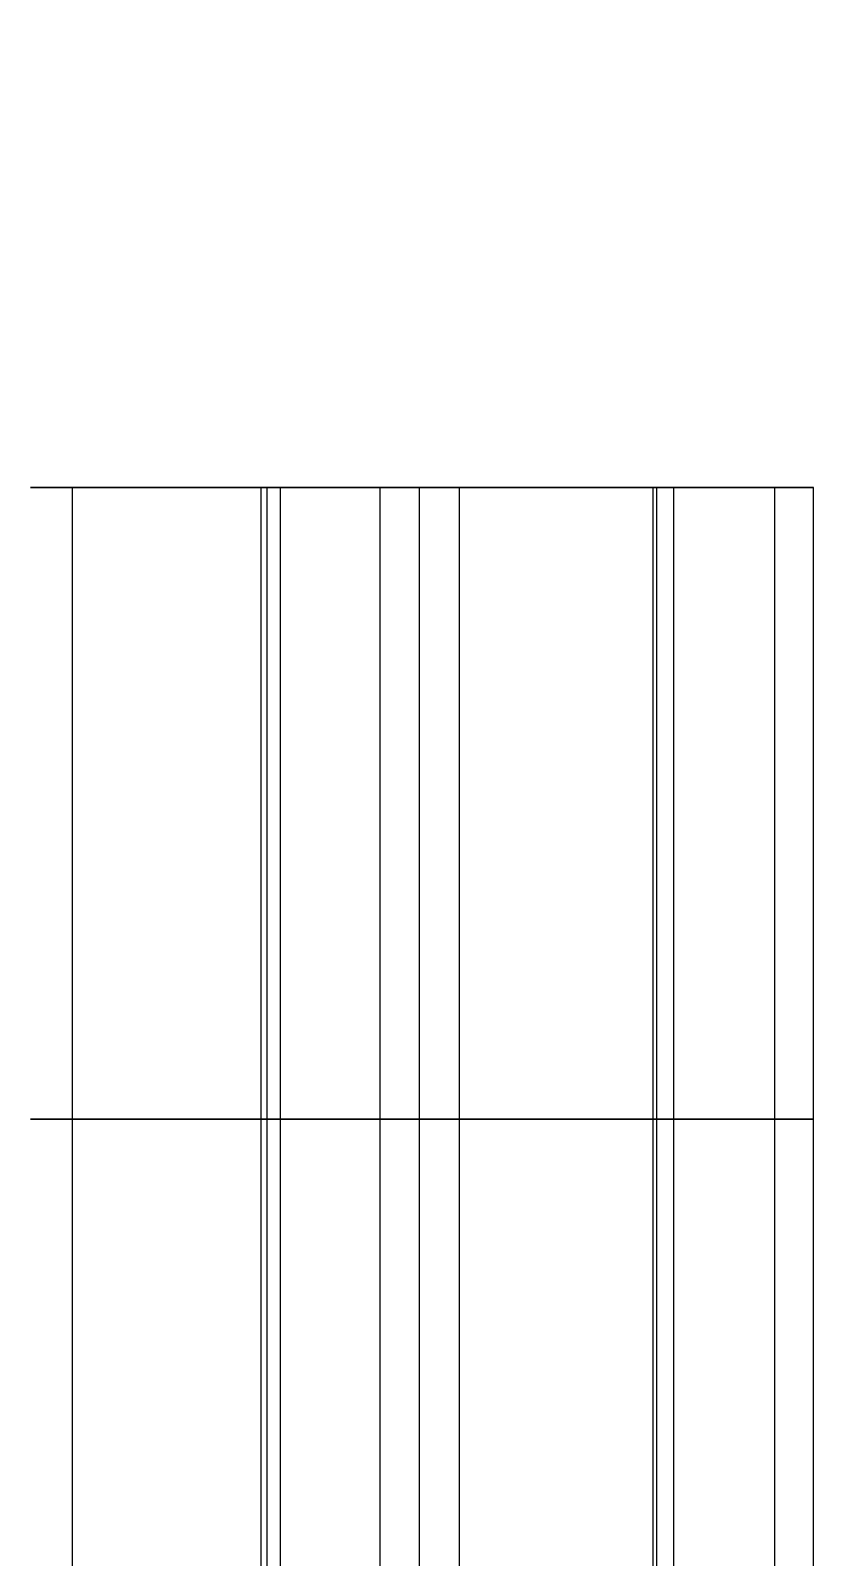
# Model space of a CAD drawing. Extents: x -60 to 60, y 140 to 264.
# Drawn here: x -21.87 to -18.15, y 195.42 to 202.67 of the extents above; entities that cross this region are included whole.
import ezdxf

# ---------------------------------------------------------------- set-up
doc = ezdxf.new("R2010")
doc.units = 0
doc.layers.add('Cut051011', color=7, linetype='CONTINUOUS')

msp = doc.modelspace()

# ---------------------------------------------------------------- linework, layer by layer
at = {"layer": 'Cut051011'}
for p, q in [((-21.6666, 197.5, 547.705), (-21.6666, 200.5, 547.705)), ((-21.6666, 197.5, 547.705), (-21.6666, 200.5, 547.705)), ((-21.6666, 197.5, 652.295), (-21.6666, 200.5, 652.295)), ((-21.6666, 197.5, 652.295), (-21.6666, 200.5, 652.295)), ((-20.7699, 197.5, 547.015), (-20.7699, 200.5, 547.015)), ((-20.7699, 197.5, 547.015), (-20.7699, 200.5, 547.015)), ((-20.7699, 197.5, 652.985), (-20.7699, 200.5, 652.985)), ((-20.7699, 197.5, 652.985), (-20.7699, 200.5, 652.985)), ((-20.7415, 197.5, 547.331), (-20.7415, 200.5, 547.331)), ((-20.7415, 197.5, 547.331), (-20.7415, 200.5, 547.331)), ((-20.7415, 197.5, 652.669), (-20.7415, 200.5, 652.669)), ((-20.7415, 197.5, 652.669), (-20.7415, 200.5, 652.669)), ((-20.6789, 197.5, 546.838), (-20.6789, 200.5, 546.838)), ((-20.6789, 197.5, 546.838), (-20.6789, 200.5, 546.838)), ((-20.6789, 197.5, 653.162), (-20.6789, 200.5, 653.162)), ((-20.6789, 197.5, 653.162), (-20.6789, 200.5, 653.162)), ((-20.2046, 197.5, 546.656), (-20.2046, 200.5, 546.656)), ((-20.2046, 197.5, 546.656), (-20.2046, 200.5, 546.656)), ((-20.2046, 197.5, 653.344), (-20.2046, 200.5, 653.344)), ((-20.2046, 197.5, 653.344), (-20.2046, 200.5, 653.344)), ((-20.0187, 197.5, 546.727), (-20.0187, 200.5, 546.727)), ((-20.0187, 197.5, 546.727), (-20.0187, 200.5, 546.727)), ((-20.0187, 197.5, 653.273), (-20.0187, 200.5, 653.273)), ((-20.0187, 197.5, 653.273), (-20.0187, 200.5, 653.273)), ((-19.8284, 197.5, 546.981), (-19.8284, 200.5, 546.981)), ((-19.8284, 197.5, 546.981), (-19.8284, 200.5, 546.981)), ((-19.8284, 197.5, 653.019), (-19.8284, 200.5, 653.019)), ((-19.8284, 197.5, 653.019), (-19.8284, 200.5, 653.019)), ((-18.9081, 197.5, 546.323), (-18.9081, 200.5, 546.323)), ((-18.9081, 197.5, 546.323), (-18.9081, 200.5, 546.323)), ((-18.9081, 197.5, 653.677), (-18.9081, 200.5, 653.677)), ((-18.9081, 197.5, 653.677), (-18.9081, 200.5, 653.677)), ((-18.8908, 197.5, 546.639), (-18.8908, 200.5, 546.639)), ((-18.8908, 197.5, 546.639), (-18.8908, 200.5, 546.639)), ((-18.8908, 197.5, 653.361), (-18.8908, 200.5, 653.361)), ((-18.8908, 197.5, 653.361), (-18.8908, 200.5, 653.361)), ((-18.811, 197.5, 546.149), (-18.811, 200.5, 546.149)), ((-18.811, 197.5, 546.149), (-18.811, 200.5, 546.149)), ((-18.811, 197.5, 653.851), (-18.811, 200.5, 653.851)), ((-18.811, 197.5, 653.851), (-18.811, 200.5, 653.851)), ((-18.3306, 197.5, 545.984), (-18.3306, 200.5, 545.984)), ((-18.3306, 197.5, 545.984), (-18.3306, 200.5, 545.984)), ((-18.3306, 197.5, 654.016), (-18.3306, 200.5, 654.016)), ((-18.3306, 197.5, 654.016), (-18.3306, 200.5, 654.016)), ((-18.1473, 197.5, 546.061), (-18.1473, 200.5, 546.061)), ((-18.1473, 197.5, 546.061), (-18.1473, 200.5, 546.061)), ((-18.1473, 197.5, 653.939), (-18.1473, 200.5, 653.939)), ((-18.1473, 197.5, 653.939), (-18.1473, 200.5, 653.939)), ((-21.6666, 194.5, 547.705), (-21.6666, 197.5, 547.705)), ((-21.6666, 194.5, 547.705), (-21.6666, 197.5, 547.705)), ((-21.6666, 194.5, 652.295), (-21.6666, 197.5, 652.295)), ((-21.6666, 194.5, 652.295), (-21.6666, 197.5, 652.295)), ((-20.7699, 194.5, 547.015), (-20.7699, 197.5, 547.015)), ((-20.7699, 194.5, 547.015), (-20.7699, 197.5, 547.015)), ((-20.7699, 194.5, 652.985), (-20.7699, 197.5, 652.985)), ((-20.7699, 194.5, 652.985), (-20.7699, 197.5, 652.985)), ((-20.7415, 194.5, 547.331), (-20.7415, 197.5, 547.331)), ((-20.7415, 194.5, 547.331), (-20.7415, 197.5, 547.331)), ((-20.7415, 194.5, 652.669), (-20.7415, 197.5, 652.669)), ((-20.7415, 194.5, 652.669), (-20.7415, 197.5, 652.669)), ((-20.6789, 194.5, 546.838), (-20.6789, 197.5, 546.838)), ((-20.6789, 194.5, 546.838), (-20.6789, 197.5, 546.838)), ((-20.6789, 194.5, 653.162), (-20.6789, 197.5, 653.162)), ((-20.6789, 194.5, 653.162), (-20.6789, 197.5, 653.162)), ((-20.2046, 194.5, 546.656), (-20.2046, 197.5, 546.656)), ((-20.2046, 194.5, 546.656), (-20.2046, 197.5, 546.656)), ((-20.2046, 194.5, 653.344), (-20.2046, 197.5, 653.344)), ((-20.2046, 194.5, 653.344), (-20.2046, 197.5, 653.344)), ((-20.0187, 194.5, 546.727), (-20.0187, 197.5, 546.727)), ((-20.0187, 194.5, 546.727), (-20.0187, 197.5, 546.727)), ((-20.0187, 194.5, 653.273), (-20.0187, 197.5, 653.273)), ((-20.0187, 194.5, 653.273), (-20.0187, 197.5, 653.273)), ((-19.8284, 194.5, 546.981), (-19.8284, 197.5, 546.981)), ((-19.8284, 194.5, 546.981), (-19.8284, 197.5, 546.981)), ((-19.8284, 194.5, 653.019), (-19.8284, 197.5, 653.019)), ((-19.8284, 194.5, 653.019), (-19.8284, 197.5, 653.019)), ((-18.9081, 194.5, 546.323), (-18.9081, 197.5, 546.323)), ((-18.9081, 194.5, 546.323), (-18.9081, 197.5, 546.323)), ((-18.9081, 194.5, 653.677), (-18.9081, 197.5, 653.677)), ((-18.9081, 194.5, 653.677), (-18.9081, 197.5, 653.677)), ((-18.8908, 194.5, 546.639), (-18.8908, 197.5, 546.639)), ((-18.8908, 194.5, 546.639), (-18.8908, 197.5, 546.639)), ((-18.8908, 194.5, 653.361), (-18.8908, 197.5, 653.361)), ((-18.8908, 194.5, 653.361), (-18.8908, 197.5, 653.361)), ((-18.811, 194.5, 546.149), (-18.811, 197.5, 546.149)), ((-18.811, 194.5, 546.149), (-18.811, 197.5, 546.149)), ((-18.811, 194.5, 653.851), (-18.811, 197.5, 653.851)), ((-18.811, 194.5, 653.851), (-18.811, 197.5, 653.851)), ((-18.3306, 194.5, 545.984), (-18.3306, 197.5, 545.984)), ((-18.3306, 194.5, 545.984), (-18.3306, 197.5, 545.984)), ((-18.3306, 194.5, 654.016), (-18.3306, 197.5, 654.016)), ((-18.3306, 194.5, 654.016), (-18.3306, 197.5, 654.016)), ((-18.1473, 194.5, 546.061), (-18.1473, 197.5, 546.061)), ((-18.1473, 194.5, 546.061), (-18.1473, 197.5, 546.061)), ((-18.1473, 194.5, 653.939), (-18.1473, 197.5, 653.939)), ((-18.1473, 194.5, 653.939), (-18.1473, 197.5, 653.939))]:
    msp.add_line(p, q, dxfattribs=at)
for centre in [(0, 203.5), (0, 203.5), (0, 200.5), (0, 200.5)]:
    msp.add_circle(centre, 60, dxfattribs=at)
for points, degree in [([(-21.6666, 200.5, 547.705), (-21.7858, 200.5, 547.597), (-21.8657, 200.5, 547.458)], 2), ([(-21.8657, 200.5, 652.542), (-21.7858, 200.5, 652.403), (-21.6666, 200.5, 652.295)], 2), ([(-21.6666, 200.5, 547.705), (-21.7858, 200.5, 547.597), (-21.8657, 200.5, 547.458)], 2), ([(-21.8657, 200.5, 652.542), (-21.7858, 200.5, 652.403), (-21.6666, 200.5, 652.295)], 2), ([(-20.7699, 200.5, 547.015), (-20.7305, 200.5, 547.171), (-20.7415, 200.5, 547.331)], 2), ([(-20.7415, 200.5, 652.669), (-20.7305, 200.5, 652.829), (-20.7699, 200.5, 652.985)], 2), ([(-20.7699, 200.5, 547.015), (-20.7305, 200.5, 547.171), (-20.7415, 200.5, 547.331)], 2), ([(-20.7415, 200.5, 652.669), (-20.7305, 200.5, 652.829), (-20.7699, 200.5, 652.985)], 2), ([(-20.2046, 200.5, 546.656), (-20.6789, 200.5, 546.838)], 1), ([(-20.6789, 200.5, 653.162), (-20.2046, 200.5, 653.344)], 1), ([(-20.2046, 200.5, 546.656), (-20.6789, 200.5, 546.838)], 1), ([(-20.6789, 200.5, 653.162), (-20.2046, 200.5, 653.344)], 1), ([(-19.8284, 200.5, 546.981), (-19.9437, 200.5, 546.869), (-20.0187, 200.5, 546.727)], 2), ([(-20.0187, 200.5, 653.273), (-19.9437, 200.5, 653.131), (-19.8284, 200.5, 653.019)], 2), ([(-19.8284, 200.5, 546.981), (-19.9437, 200.5, 546.869), (-20.0187, 200.5, 546.727)], 2), ([(-20.0187, 200.5, 653.273), (-19.9437, 200.5, 653.131), (-19.8284, 200.5, 653.019)], 2), ([(-18.9081, 200.5, 546.323), (-18.8742, 200.5, 546.48), (-18.8908, 200.5, 546.639)], 2), ([(-18.8908, 200.5, 653.361), (-18.8742, 200.5, 653.52), (-18.9081, 200.5, 653.677)], 2), ([(-18.9081, 200.5, 546.323), (-18.8742, 200.5, 546.48), (-18.8908, 200.5, 546.639)], 2), ([(-18.8908, 200.5, 653.361), (-18.8742, 200.5, 653.52), (-18.9081, 200.5, 653.677)], 2), ([(-18.3306, 200.5, 545.984), (-18.811, 200.5, 546.149)], 1), ([(-18.811, 200.5, 653.851), (-18.3306, 200.5, 654.016)], 1), ([(-18.3306, 200.5, 545.984), (-18.811, 200.5, 546.149)], 1), ([(-18.811, 200.5, 653.851), (-18.3306, 200.5, 654.016)], 1), ([(-21.6666, 197.5, 547.705), (-21.7858, 197.5, 547.597), (-21.8657, 197.5, 547.458)], 2), ([(-21.8657, 197.5, 652.542), (-21.7858, 197.5, 652.403), (-21.6666, 197.5, 652.295)], 2), ([(-21.6666, 197.5, 547.705), (-21.7858, 197.5, 547.597), (-21.8657, 197.5, 547.458)], 2), ([(-21.8657, 197.5, 652.542), (-21.7858, 197.5, 652.403), (-21.6666, 197.5, 652.295)], 2), ([(-21.6666, 197.5, 547.705), (-21.7858, 197.5, 547.597), (-21.8657, 197.5, 547.458)], 2), ([(-21.8657, 197.5, 652.542), (-21.7858, 197.5, 652.403), (-21.6666, 197.5, 652.295)], 2), ([(-21.6666, 197.5, 547.705), (-21.7858, 197.5, 547.597), (-21.8657, 197.5, 547.458)], 2), ([(-21.8657, 197.5, 652.542), (-21.7858, 197.5, 652.403), (-21.6666, 197.5, 652.295)], 2), ([(-20.7699, 197.5, 547.015), (-20.7305, 197.5, 547.171), (-20.7415, 197.5, 547.331)], 2), ([(-20.7415, 197.5, 652.669), (-20.7305, 197.5, 652.829), (-20.7699, 197.5, 652.985)], 2), ([(-20.7699, 197.5, 547.015), (-20.7305, 197.5, 547.171), (-20.7415, 197.5, 547.331)], 2), ([(-20.7415, 197.5, 652.669), (-20.7305, 197.5, 652.829), (-20.7699, 197.5, 652.985)], 2), ([(-20.7699, 197.5, 547.015), (-20.7305, 197.5, 547.171), (-20.7415, 197.5, 547.331)], 2), ([(-20.7415, 197.5, 652.669), (-20.7305, 197.5, 652.829), (-20.7699, 197.5, 652.985)], 2), ([(-20.7699, 197.5, 547.015), (-20.7305, 197.5, 547.171), (-20.7415, 197.5, 547.331)], 2), ([(-20.7415, 197.5, 652.669), (-20.7305, 197.5, 652.829), (-20.7699, 197.5, 652.985)], 2), ([(-20.2046, 197.5, 546.656), (-20.6789, 197.5, 546.838)], 1), ([(-20.6789, 197.5, 653.162), (-20.2046, 197.5, 653.344)], 1), ([(-20.2046, 197.5, 546.656), (-20.6789, 197.5, 546.838)], 1), ([(-20.6789, 197.5, 653.162), (-20.2046, 197.5, 653.344)], 1), ([(-20.2046, 197.5, 546.656), (-20.6789, 197.5, 546.838)], 1), ([(-20.6789, 197.5, 653.162), (-20.2046, 197.5, 653.344)], 1), ([(-20.2046, 197.5, 546.656), (-20.6789, 197.5, 546.838)], 1), ([(-20.6789, 197.5, 653.162), (-20.2046, 197.5, 653.344)], 1), ([(-19.8284, 197.5, 546.981), (-19.9437, 197.5, 546.869), (-20.0187, 197.5, 546.727)], 2), ([(-20.0187, 197.5, 653.273), (-19.9437, 197.5, 653.131), (-19.8284, 197.5, 653.019)], 2), ([(-19.8284, 197.5, 546.981), (-19.9437, 197.5, 546.869), (-20.0187, 197.5, 546.727)], 2), ([(-20.0187, 197.5, 653.273), (-19.9437, 197.5, 653.131), (-19.8284, 197.5, 653.019)], 2), ([(-19.8284, 197.5, 546.981), (-19.9437, 197.5, 546.869), (-20.0187, 197.5, 546.727)], 2), ([(-20.0187, 197.5, 653.273), (-19.9437, 197.5, 653.131), (-19.8284, 197.5, 653.019)], 2), ([(-19.8284, 197.5, 546.981), (-19.9437, 197.5, 546.869), (-20.0187, 197.5, 546.727)], 2), ([(-20.0187, 197.5, 653.273), (-19.9437, 197.5, 653.131), (-19.8284, 197.5, 653.019)], 2), ([(-18.9081, 197.5, 546.323), (-18.8742, 197.5, 546.48), (-18.8908, 197.5, 546.639)], 2), ([(-18.8908, 197.5, 653.361), (-18.8742, 197.5, 653.52), (-18.9081, 197.5, 653.677)], 2), ([(-18.9081, 197.5, 546.323), (-18.8742, 197.5, 546.48), (-18.8908, 197.5, 546.639)], 2), ([(-18.8908, 197.5, 653.361), (-18.8742, 197.5, 653.52), (-18.9081, 197.5, 653.677)], 2), ([(-18.9081, 197.5, 546.323), (-18.8742, 197.5, 546.48), (-18.8908, 197.5, 546.639)], 2), ([(-18.8908, 197.5, 653.361), (-18.8742, 197.5, 653.52), (-18.9081, 197.5, 653.677)], 2), ([(-18.9081, 197.5, 546.323), (-18.8742, 197.5, 546.48), (-18.8908, 197.5, 546.639)], 2), ([(-18.8908, 197.5, 653.361), (-18.8742, 197.5, 653.52), (-18.9081, 197.5, 653.677)], 2), ([(-18.3306, 197.5, 545.984), (-18.811, 197.5, 546.149)], 1), ([(-18.811, 197.5, 653.851), (-18.3306, 197.5, 654.016)], 1), ([(-18.3306, 197.5, 545.984), (-18.811, 197.5, 546.149)], 1), ([(-18.811, 197.5, 653.851), (-18.3306, 197.5, 654.016)], 1), ([(-18.3306, 197.5, 545.984), (-18.811, 197.5, 546.149)], 1), ([(-18.811, 197.5, 653.851), (-18.3306, 197.5, 654.016)], 1), ([(-18.3306, 197.5, 545.984), (-18.811, 197.5, 546.149)], 1), ([(-18.811, 197.5, 653.851), (-18.3306, 197.5, 654.016)], 1)]:
    msp.add_open_spline(points, degree=degree, dxfattribs=at)
for points, degree, knots in [([(-20.7415, 200.5, 547.331), (-20.7471, 200.5, 547.414), (-20.7731, 200.5, 547.509), (-20.8313, 200.5, 547.597), (-20.8884, 200.5, 547.685), (-20.9795, 200.5, 547.764), (-21.0873, 200.5, 547.807), (-21.1947, 200.5, 547.851), (-21.3148, 200.5, 547.858), (-21.4173, 200.5, 547.834), (-21.5205, 200.5, 547.811), (-21.6053, 200.5, 547.76), (-21.6666, 200.5, 547.705)], 3, [0, 0, 0, 0, 0.558599, 0.558599, 0.558599, 1.1172, 1.1172, 1.1172, 1.6758, 1.6758, 1.6758, 2.2344, 2.2344, 2.2344, 2.2344]), ([(-21.6666, 200.5, 652.295), (-21.6053, 200.5, 652.24), (-21.5205, 200.5, 652.189), (-21.4173, 200.5, 652.166), (-21.3148, 200.5, 652.142), (-21.1947, 200.5, 652.149), (-21.0873, 200.5, 652.193), (-20.9795, 200.5, 652.236), (-20.8884, 200.5, 652.315), (-20.8313, 200.5, 652.403), (-20.7731, 200.5, 652.491), (-20.7471, 200.5, 652.586), (-20.7415, 200.5, 652.669)], 3, [0, 0, 0, 0, 0.558599, 0.558599, 0.558599, 1.1172, 1.1172, 1.1172, 1.6758, 1.6758, 1.6758, 2.2344, 2.2344, 2.2344, 2.2344]), ([(-20.7415, 200.5, 547.331), (-20.7471, 200.5, 547.414), (-20.7731, 200.5, 547.509), (-20.8313, 200.5, 547.597), (-20.8884, 200.5, 547.685), (-20.9795, 200.5, 547.764), (-21.0873, 200.5, 547.807), (-21.1947, 200.5, 547.851), (-21.3148, 200.5, 547.858), (-21.4173, 200.5, 547.834), (-21.5205, 200.5, 547.811), (-21.6053, 200.5, 547.76), (-21.6666, 200.5, 547.705)], 3, [0, 0, 0, 0, 0.558599, 0.558599, 0.558599, 1.1172, 1.1172, 1.1172, 1.6758, 1.6758, 1.6758, 2.2344, 2.2344, 2.2344, 2.2344]), ([(-21.6666, 200.5, 652.295), (-21.6053, 200.5, 652.24), (-21.5205, 200.5, 652.189), (-21.4173, 200.5, 652.166), (-21.3148, 200.5, 652.142), (-21.1947, 200.5, 652.149), (-21.0873, 200.5, 652.193), (-20.9795, 200.5, 652.236), (-20.8884, 200.5, 652.315), (-20.8313, 200.5, 652.403), (-20.7731, 200.5, 652.491), (-20.7471, 200.5, 652.586), (-20.7415, 200.5, 652.669)], 3, [0, 0, 0, 0, 0.558599, 0.558599, 0.558599, 1.1172, 1.1172, 1.1172, 1.6758, 1.6758, 1.6758, 2.2344, 2.2344, 2.2344, 2.2344]), ([(-20.6789, 200.5, 546.838), (-20.7287, 200.5, 546.857), (-20.7579, 200.5, 546.91), (-20.7836, 200.5, 546.964), (-20.7699, 200.5, 547.015)], 2, [0, 0, 0, 0.724386, 0.724386, 1.44877, 1.44877, 1.44877]), ([(-20.7699, 200.5, 652.985), (-20.7836, 200.5, 653.036), (-20.7579, 200.5, 653.09), (-20.7287, 200.5, 653.143), (-20.6789, 200.5, 653.162)], 2, [0, 0, 0, 0.724386, 0.724386, 1.44877, 1.44877, 1.44877]), ([(-20.6789, 200.5, 546.838), (-20.7287, 200.5, 546.857), (-20.7579, 200.5, 546.91), (-20.7836, 200.5, 546.964), (-20.7699, 200.5, 547.015)], 2, [0, 0, 0, 0.724386, 0.724386, 1.44877, 1.44877, 1.44877]), ([(-20.7699, 200.5, 652.985), (-20.7836, 200.5, 653.036), (-20.7579, 200.5, 653.09), (-20.7287, 200.5, 653.143), (-20.6789, 200.5, 653.162)], 2, [0, 0, 0, 0.724386, 0.724386, 1.44877, 1.44877, 1.44877]), ([(-20.0187, 200.5, 546.727), (-20.0429, 200.5, 546.68), (-20.0983, 200.5, 546.656), (-20.155, 200.5, 546.637), (-20.2046, 200.5, 546.656)], 2, [0, 0, 0, 0.724386, 0.724386, 1.44877, 1.44877, 1.44877]), ([(-20.2046, 200.5, 653.344), (-20.155, 200.5, 653.363), (-20.0983, 200.5, 653.344), (-20.0429, 200.5, 653.32), (-20.0187, 200.5, 653.273)], 2, [0, 0, 0, 0.724386, 0.724386, 1.44877, 1.44877, 1.44877]), ([(-20.0187, 200.5, 546.727), (-20.0429, 200.5, 546.68), (-20.0983, 200.5, 546.656), (-20.155, 200.5, 546.637), (-20.2046, 200.5, 546.656)], 2, [0, 0, 0, 0.724386, 0.724386, 1.44877, 1.44877, 1.44877]), ([(-20.2046, 200.5, 653.344), (-20.155, 200.5, 653.363), (-20.0983, 200.5, 653.344), (-20.0429, 200.5, 653.32), (-20.0187, 200.5, 653.273)], 2, [0, 0, 0, 0.724386, 0.724386, 1.44877, 1.44877, 1.44877]), ([(-18.8908, 200.5, 546.639), (-18.8992, 200.5, 546.722), (-18.9286, 200.5, 546.816), (-18.9897, 200.5, 546.902), (-19.05, 200.5, 546.988), (-19.1437, 200.5, 547.064), (-19.2529, 200.5, 547.103), (-19.3618, 200.5, 547.143), (-19.4821, 200.5, 547.146), (-19.5837, 200.5, 547.118), (-19.686, 200.5, 547.092), (-19.769, 200.5, 547.038), (-19.8284, 200.5, 546.981)], 3, [0, 0, 0, 0, 0.558599, 0.558599, 0.558599, 1.1172, 1.1172, 1.1172, 1.6758, 1.6758, 1.6758, 2.2344, 2.2344, 2.2344, 2.2344]), ([(-19.8284, 200.5, 653.019), (-19.769, 200.5, 652.962), (-19.686, 200.5, 652.908), (-19.5837, 200.5, 652.882), (-19.4821, 200.5, 652.854), (-19.3618, 200.5, 652.857), (-19.2529, 200.5, 652.897), (-19.1437, 200.5, 652.936), (-19.05, 200.5, 653.012), (-18.9897, 200.5, 653.098), (-18.9286, 200.5, 653.184), (-18.8992, 200.5, 653.278), (-18.8908, 200.5, 653.361)], 3, [0, 0, 0, 0, 0.558599, 0.558599, 0.558599, 1.1172, 1.1172, 1.1172, 1.6758, 1.6758, 1.6758, 2.2344, 2.2344, 2.2344, 2.2344]), ([(-18.8908, 200.5, 546.639), (-18.8992, 200.5, 546.722), (-18.9286, 200.5, 546.816), (-18.9897, 200.5, 546.902), (-19.05, 200.5, 546.988), (-19.1437, 200.5, 547.064), (-19.2529, 200.5, 547.103), (-19.3618, 200.5, 547.143), (-19.4821, 200.5, 547.146), (-19.5837, 200.5, 547.118), (-19.686, 200.5, 547.092), (-19.769, 200.5, 547.038), (-19.8284, 200.5, 546.981)], 3, [0, 0, 0, 0, 0.558599, 0.558599, 0.558599, 1.1172, 1.1172, 1.1172, 1.6758, 1.6758, 1.6758, 2.2344, 2.2344, 2.2344, 2.2344]), ([(-19.8284, 200.5, 653.019), (-19.769, 200.5, 652.962), (-19.686, 200.5, 652.908), (-19.5837, 200.5, 652.882), (-19.4821, 200.5, 652.854), (-19.3618, 200.5, 652.857), (-19.2529, 200.5, 652.897), (-19.1437, 200.5, 652.936), (-19.05, 200.5, 653.012), (-18.9897, 200.5, 653.098), (-18.9286, 200.5, 653.184), (-18.8992, 200.5, 653.278), (-18.8908, 200.5, 653.361)], 3, [0, 0, 0, 0, 0.558599, 0.558599, 0.558599, 1.1172, 1.1172, 1.1172, 1.6758, 1.6758, 1.6758, 2.2344, 2.2344, 2.2344, 2.2344]), ([(-18.811, 200.5, 546.149), (-18.8614, 200.5, 546.166), (-18.8924, 200.5, 546.218), (-18.92, 200.5, 546.271), (-18.9081, 200.5, 546.323)], 2, [0, 0, 0, 0.724386, 0.724386, 1.44877, 1.44877, 1.44877]), ([(-18.9081, 200.5, 653.677), (-18.92, 200.5, 653.729), (-18.8924, 200.5, 653.782), (-18.8614, 200.5, 653.834), (-18.811, 200.5, 653.851)], 2, [0, 0, 0, 0.724386, 0.724386, 1.44877, 1.44877, 1.44877]), ([(-18.811, 200.5, 546.149), (-18.8614, 200.5, 546.166), (-18.8924, 200.5, 546.218), (-18.92, 200.5, 546.271), (-18.9081, 200.5, 546.323)], 2, [0, 0, 0, 0.724386, 0.724386, 1.44877, 1.44877, 1.44877]), ([(-18.9081, 200.5, 653.677), (-18.92, 200.5, 653.729), (-18.8924, 200.5, 653.782), (-18.8614, 200.5, 653.834), (-18.811, 200.5, 653.851)], 2, [0, 0, 0, 0.724386, 0.724386, 1.44877, 1.44877, 1.44877]), ([(-18.1473, 200.5, 546.061), (-18.1698, 200.5, 546.013), (-18.2243, 200.5, 545.987), (-18.2804, 200.5, 545.966), (-18.3306, 200.5, 545.984)], 2, [0, 0, 0, 0.724386, 0.724386, 1.44877, 1.44877, 1.44877]), ([(-18.3306, 200.5, 654.016), (-18.2804, 200.5, 654.034), (-18.2243, 200.5, 654.013), (-18.1698, 200.5, 653.987), (-18.1473, 200.5, 653.939)], 2, [0, 0, 0, 0.724386, 0.724386, 1.44877, 1.44877, 1.44877]), ([(-18.1473, 200.5, 546.061), (-18.1698, 200.5, 546.013), (-18.2243, 200.5, 545.987), (-18.2804, 200.5, 545.966), (-18.3306, 200.5, 545.984)], 2, [0, 0, 0, 0.724386, 0.724386, 1.44877, 1.44877, 1.44877]), ([(-18.3306, 200.5, 654.016), (-18.2804, 200.5, 654.034), (-18.2243, 200.5, 654.013), (-18.1698, 200.5, 653.987), (-18.1473, 200.5, 653.939)], 2, [0, 0, 0, 0.724386, 0.724386, 1.44877, 1.44877, 1.44877]), ([(-20.7415, 197.5, 547.331), (-20.7471, 197.5, 547.414), (-20.7731, 197.5, 547.509), (-20.8313, 197.5, 547.597), (-20.8884, 197.5, 547.685), (-20.9795, 197.5, 547.764), (-21.0873, 197.5, 547.807), (-21.1947, 197.5, 547.851), (-21.3148, 197.5, 547.858), (-21.4173, 197.5, 547.834), (-21.5205, 197.5, 547.811), (-21.6053, 197.5, 547.76), (-21.6666, 197.5, 547.705)], 3, [0, 0, 0, 0, 0.558599, 0.558599, 0.558599, 1.1172, 1.1172, 1.1172, 1.6758, 1.6758, 1.6758, 2.2344, 2.2344, 2.2344, 2.2344]), ([(-21.6666, 197.5, 652.295), (-21.6053, 197.5, 652.24), (-21.5205, 197.5, 652.189), (-21.4173, 197.5, 652.166), (-21.3148, 197.5, 652.142), (-21.1947, 197.5, 652.149), (-21.0873, 197.5, 652.193), (-20.9795, 197.5, 652.236), (-20.8884, 197.5, 652.315), (-20.8313, 197.5, 652.403), (-20.7731, 197.5, 652.491), (-20.7471, 197.5, 652.586), (-20.7415, 197.5, 652.669)], 3, [0, 0, 0, 0, 0.558599, 0.558599, 0.558599, 1.1172, 1.1172, 1.1172, 1.6758, 1.6758, 1.6758, 2.2344, 2.2344, 2.2344, 2.2344]), ([(-20.7415, 197.5, 547.331), (-20.7471, 197.5, 547.414), (-20.7731, 197.5, 547.509), (-20.8313, 197.5, 547.597), (-20.8884, 197.5, 547.685), (-20.9795, 197.5, 547.764), (-21.0873, 197.5, 547.807), (-21.1947, 197.5, 547.851), (-21.3148, 197.5, 547.858), (-21.4173, 197.5, 547.834), (-21.5205, 197.5, 547.811), (-21.6053, 197.5, 547.76), (-21.6666, 197.5, 547.705)], 3, [0, 0, 0, 0, 0.558599, 0.558599, 0.558599, 1.1172, 1.1172, 1.1172, 1.6758, 1.6758, 1.6758, 2.2344, 2.2344, 2.2344, 2.2344]), ([(-21.6666, 197.5, 652.295), (-21.6053, 197.5, 652.24), (-21.5205, 197.5, 652.189), (-21.4173, 197.5, 652.166), (-21.3148, 197.5, 652.142), (-21.1947, 197.5, 652.149), (-21.0873, 197.5, 652.193), (-20.9795, 197.5, 652.236), (-20.8884, 197.5, 652.315), (-20.8313, 197.5, 652.403), (-20.7731, 197.5, 652.491), (-20.7471, 197.5, 652.586), (-20.7415, 197.5, 652.669)], 3, [0, 0, 0, 0, 0.558599, 0.558599, 0.558599, 1.1172, 1.1172, 1.1172, 1.6758, 1.6758, 1.6758, 2.2344, 2.2344, 2.2344, 2.2344]), ([(-20.7415, 197.5, 547.331), (-20.7471, 197.5, 547.414), (-20.7731, 197.5, 547.509), (-20.8313, 197.5, 547.597), (-20.8884, 197.5, 547.685), (-20.9795, 197.5, 547.764), (-21.0873, 197.5, 547.807), (-21.1947, 197.5, 547.851), (-21.3148, 197.5, 547.858), (-21.4173, 197.5, 547.834), (-21.5205, 197.5, 547.811), (-21.6053, 197.5, 547.76), (-21.6666, 197.5, 547.705)], 3, [0, 0, 0, 0, 0.558599, 0.558599, 0.558599, 1.1172, 1.1172, 1.1172, 1.6758, 1.6758, 1.6758, 2.2344, 2.2344, 2.2344, 2.2344]), ([(-21.6666, 197.5, 652.295), (-21.6053, 197.5, 652.24), (-21.5205, 197.5, 652.189), (-21.4173, 197.5, 652.166), (-21.3148, 197.5, 652.142), (-21.1947, 197.5, 652.149), (-21.0873, 197.5, 652.193), (-20.9795, 197.5, 652.236), (-20.8884, 197.5, 652.315), (-20.8313, 197.5, 652.403), (-20.7731, 197.5, 652.491), (-20.7471, 197.5, 652.586), (-20.7415, 197.5, 652.669)], 3, [0, 0, 0, 0, 0.558599, 0.558599, 0.558599, 1.1172, 1.1172, 1.1172, 1.6758, 1.6758, 1.6758, 2.2344, 2.2344, 2.2344, 2.2344]), ([(-20.7415, 197.5, 547.331), (-20.7471, 197.5, 547.414), (-20.7731, 197.5, 547.509), (-20.8313, 197.5, 547.597), (-20.8884, 197.5, 547.685), (-20.9795, 197.5, 547.764), (-21.0873, 197.5, 547.807), (-21.1947, 197.5, 547.851), (-21.3148, 197.5, 547.858), (-21.4173, 197.5, 547.834), (-21.5205, 197.5, 547.811), (-21.6053, 197.5, 547.76), (-21.6666, 197.5, 547.705)], 3, [0, 0, 0, 0, 0.558599, 0.558599, 0.558599, 1.1172, 1.1172, 1.1172, 1.6758, 1.6758, 1.6758, 2.2344, 2.2344, 2.2344, 2.2344]), ([(-21.6666, 197.5, 652.295), (-21.6053, 197.5, 652.24), (-21.5205, 197.5, 652.189), (-21.4173, 197.5, 652.166), (-21.3148, 197.5, 652.142), (-21.1947, 197.5, 652.149), (-21.0873, 197.5, 652.193), (-20.9795, 197.5, 652.236), (-20.8884, 197.5, 652.315), (-20.8313, 197.5, 652.403), (-20.7731, 197.5, 652.491), (-20.7471, 197.5, 652.586), (-20.7415, 197.5, 652.669)], 3, [0, 0, 0, 0, 0.558599, 0.558599, 0.558599, 1.1172, 1.1172, 1.1172, 1.6758, 1.6758, 1.6758, 2.2344, 2.2344, 2.2344, 2.2344]), ([(-20.6789, 197.5, 546.838), (-20.7287, 197.5, 546.857), (-20.7579, 197.5, 546.91), (-20.7836, 197.5, 546.964), (-20.7699, 197.5, 547.015)], 2, [0, 0, 0, 0.724386, 0.724386, 1.44877, 1.44877, 1.44877]), ([(-20.7699, 197.5, 652.985), (-20.7836, 197.5, 653.036), (-20.7579, 197.5, 653.09), (-20.7287, 197.5, 653.143), (-20.6789, 197.5, 653.162)], 2, [0, 0, 0, 0.724386, 0.724386, 1.44877, 1.44877, 1.44877]), ([(-20.6789, 197.5, 546.838), (-20.7287, 197.5, 546.857), (-20.7579, 197.5, 546.91), (-20.7836, 197.5, 546.964), (-20.7699, 197.5, 547.015)], 2, [0, 0, 0, 0.724386, 0.724386, 1.44877, 1.44877, 1.44877]), ([(-20.7699, 197.5, 652.985), (-20.7836, 197.5, 653.036), (-20.7579, 197.5, 653.09), (-20.7287, 197.5, 653.143), (-20.6789, 197.5, 653.162)], 2, [0, 0, 0, 0.724386, 0.724386, 1.44877, 1.44877, 1.44877]), ([(-20.6789, 197.5, 546.838), (-20.7287, 197.5, 546.857), (-20.7579, 197.5, 546.91), (-20.7836, 197.5, 546.964), (-20.7699, 197.5, 547.015)], 2, [0, 0, 0, 0.724386, 0.724386, 1.44877, 1.44877, 1.44877]), ([(-20.7699, 197.5, 652.985), (-20.7836, 197.5, 653.036), (-20.7579, 197.5, 653.09), (-20.7287, 197.5, 653.143), (-20.6789, 197.5, 653.162)], 2, [0, 0, 0, 0.724386, 0.724386, 1.44877, 1.44877, 1.44877]), ([(-20.6789, 197.5, 546.838), (-20.7287, 197.5, 546.857), (-20.7579, 197.5, 546.91), (-20.7836, 197.5, 546.964), (-20.7699, 197.5, 547.015)], 2, [0, 0, 0, 0.724386, 0.724386, 1.44877, 1.44877, 1.44877]), ([(-20.7699, 197.5, 652.985), (-20.7836, 197.5, 653.036), (-20.7579, 197.5, 653.09), (-20.7287, 197.5, 653.143), (-20.6789, 197.5, 653.162)], 2, [0, 0, 0, 0.724386, 0.724386, 1.44877, 1.44877, 1.44877]), ([(-20.0187, 197.5, 546.727), (-20.0429, 197.5, 546.68), (-20.0983, 197.5, 546.656), (-20.155, 197.5, 546.637), (-20.2046, 197.5, 546.656)], 2, [0, 0, 0, 0.724386, 0.724386, 1.44877, 1.44877, 1.44877]), ([(-20.2046, 197.5, 653.344), (-20.155, 197.5, 653.363), (-20.0983, 197.5, 653.344), (-20.0429, 197.5, 653.32), (-20.0187, 197.5, 653.273)], 2, [0, 0, 0, 0.724386, 0.724386, 1.44877, 1.44877, 1.44877]), ([(-20.0187, 197.5, 546.727), (-20.0429, 197.5, 546.68), (-20.0983, 197.5, 546.656), (-20.155, 197.5, 546.637), (-20.2046, 197.5, 546.656)], 2, [0, 0, 0, 0.724386, 0.724386, 1.44877, 1.44877, 1.44877]), ([(-20.2046, 197.5, 653.344), (-20.155, 197.5, 653.363), (-20.0983, 197.5, 653.344), (-20.0429, 197.5, 653.32), (-20.0187, 197.5, 653.273)], 2, [0, 0, 0, 0.724386, 0.724386, 1.44877, 1.44877, 1.44877]), ([(-20.0187, 197.5, 546.727), (-20.0429, 197.5, 546.68), (-20.0983, 197.5, 546.656), (-20.155, 197.5, 546.637), (-20.2046, 197.5, 546.656)], 2, [0, 0, 0, 0.724386, 0.724386, 1.44877, 1.44877, 1.44877]), ([(-20.2046, 197.5, 653.344), (-20.155, 197.5, 653.363), (-20.0983, 197.5, 653.344), (-20.0429, 197.5, 653.32), (-20.0187, 197.5, 653.273)], 2, [0, 0, 0, 0.724386, 0.724386, 1.44877, 1.44877, 1.44877]), ([(-20.0187, 197.5, 546.727), (-20.0429, 197.5, 546.68), (-20.0983, 197.5, 546.656), (-20.155, 197.5, 546.637), (-20.2046, 197.5, 546.656)], 2, [0, 0, 0, 0.724386, 0.724386, 1.44877, 1.44877, 1.44877]), ([(-20.2046, 197.5, 653.344), (-20.155, 197.5, 653.363), (-20.0983, 197.5, 653.344), (-20.0429, 197.5, 653.32), (-20.0187, 197.5, 653.273)], 2, [0, 0, 0, 0.724386, 0.724386, 1.44877, 1.44877, 1.44877]), ([(-18.8908, 197.5, 546.639), (-18.8992, 197.5, 546.722), (-18.9286, 197.5, 546.816), (-18.9897, 197.5, 546.902), (-19.05, 197.5, 546.988), (-19.1437, 197.5, 547.064), (-19.2529, 197.5, 547.103), (-19.3618, 197.5, 547.143), (-19.4821, 197.5, 547.146), (-19.5837, 197.5, 547.118), (-19.686, 197.5, 547.092), (-19.769, 197.5, 547.038), (-19.8284, 197.5, 546.981)], 3, [0, 0, 0, 0, 0.558599, 0.558599, 0.558599, 1.1172, 1.1172, 1.1172, 1.6758, 1.6758, 1.6758, 2.2344, 2.2344, 2.2344, 2.2344]), ([(-19.8284, 197.5, 653.019), (-19.769, 197.5, 652.962), (-19.686, 197.5, 652.908), (-19.5837, 197.5, 652.882), (-19.4821, 197.5, 652.854), (-19.3618, 197.5, 652.857), (-19.2529, 197.5, 652.897), (-19.1437, 197.5, 652.936), (-19.05, 197.5, 653.012), (-18.9897, 197.5, 653.098), (-18.9286, 197.5, 653.184), (-18.8992, 197.5, 653.278), (-18.8908, 197.5, 653.361)], 3, [0, 0, 0, 0, 0.558599, 0.558599, 0.558599, 1.1172, 1.1172, 1.1172, 1.6758, 1.6758, 1.6758, 2.2344, 2.2344, 2.2344, 2.2344]), ([(-18.8908, 197.5, 546.639), (-18.8992, 197.5, 546.722), (-18.9286, 197.5, 546.816), (-18.9897, 197.5, 546.902), (-19.05, 197.5, 546.988), (-19.1437, 197.5, 547.064), (-19.2529, 197.5, 547.103), (-19.3618, 197.5, 547.143), (-19.4821, 197.5, 547.146), (-19.5837, 197.5, 547.118), (-19.686, 197.5, 547.092), (-19.769, 197.5, 547.038), (-19.8284, 197.5, 546.981)], 3, [0, 0, 0, 0, 0.558599, 0.558599, 0.558599, 1.1172, 1.1172, 1.1172, 1.6758, 1.6758, 1.6758, 2.2344, 2.2344, 2.2344, 2.2344]), ([(-19.8284, 197.5, 653.019), (-19.769, 197.5, 652.962), (-19.686, 197.5, 652.908), (-19.5837, 197.5, 652.882), (-19.4821, 197.5, 652.854), (-19.3618, 197.5, 652.857), (-19.2529, 197.5, 652.897), (-19.1437, 197.5, 652.936), (-19.05, 197.5, 653.012), (-18.9897, 197.5, 653.098), (-18.9286, 197.5, 653.184), (-18.8992, 197.5, 653.278), (-18.8908, 197.5, 653.361)], 3, [0, 0, 0, 0, 0.558599, 0.558599, 0.558599, 1.1172, 1.1172, 1.1172, 1.6758, 1.6758, 1.6758, 2.2344, 2.2344, 2.2344, 2.2344]), ([(-18.8908, 197.5, 546.639), (-18.8992, 197.5, 546.722), (-18.9286, 197.5, 546.816), (-18.9897, 197.5, 546.902), (-19.05, 197.5, 546.988), (-19.1437, 197.5, 547.064), (-19.2529, 197.5, 547.103), (-19.3618, 197.5, 547.143), (-19.4821, 197.5, 547.146), (-19.5837, 197.5, 547.118), (-19.686, 197.5, 547.092), (-19.769, 197.5, 547.038), (-19.8284, 197.5, 546.981)], 3, [0, 0, 0, 0, 0.558599, 0.558599, 0.558599, 1.1172, 1.1172, 1.1172, 1.6758, 1.6758, 1.6758, 2.2344, 2.2344, 2.2344, 2.2344]), ([(-19.8284, 197.5, 653.019), (-19.769, 197.5, 652.962), (-19.686, 197.5, 652.908), (-19.5837, 197.5, 652.882), (-19.4821, 197.5, 652.854), (-19.3618, 197.5, 652.857), (-19.2529, 197.5, 652.897), (-19.1437, 197.5, 652.936), (-19.05, 197.5, 653.012), (-18.9897, 197.5, 653.098), (-18.9286, 197.5, 653.184), (-18.8992, 197.5, 653.278), (-18.8908, 197.5, 653.361)], 3, [0, 0, 0, 0, 0.558599, 0.558599, 0.558599, 1.1172, 1.1172, 1.1172, 1.6758, 1.6758, 1.6758, 2.2344, 2.2344, 2.2344, 2.2344]), ([(-18.8908, 197.5, 546.639), (-18.8992, 197.5, 546.722), (-18.9286, 197.5, 546.816), (-18.9897, 197.5, 546.902), (-19.05, 197.5, 546.988), (-19.1437, 197.5, 547.064), (-19.2529, 197.5, 547.103), (-19.3618, 197.5, 547.143), (-19.4821, 197.5, 547.146), (-19.5837, 197.5, 547.118), (-19.686, 197.5, 547.092), (-19.769, 197.5, 547.038), (-19.8284, 197.5, 546.981)], 3, [0, 0, 0, 0, 0.558599, 0.558599, 0.558599, 1.1172, 1.1172, 1.1172, 1.6758, 1.6758, 1.6758, 2.2344, 2.2344, 2.2344, 2.2344]), ([(-19.8284, 197.5, 653.019), (-19.769, 197.5, 652.962), (-19.686, 197.5, 652.908), (-19.5837, 197.5, 652.882), (-19.4821, 197.5, 652.854), (-19.3618, 197.5, 652.857), (-19.2529, 197.5, 652.897), (-19.1437, 197.5, 652.936), (-19.05, 197.5, 653.012), (-18.9897, 197.5, 653.098), (-18.9286, 197.5, 653.184), (-18.8992, 197.5, 653.278), (-18.8908, 197.5, 653.361)], 3, [0, 0, 0, 0, 0.558599, 0.558599, 0.558599, 1.1172, 1.1172, 1.1172, 1.6758, 1.6758, 1.6758, 2.2344, 2.2344, 2.2344, 2.2344]), ([(-18.811, 197.5, 546.149), (-18.8614, 197.5, 546.166), (-18.8924, 197.5, 546.218), (-18.92, 197.5, 546.271), (-18.9081, 197.5, 546.323)], 2, [0, 0, 0, 0.724386, 0.724386, 1.44877, 1.44877, 1.44877]), ([(-18.9081, 197.5, 653.677), (-18.92, 197.5, 653.729), (-18.8924, 197.5, 653.782), (-18.8614, 197.5, 653.834), (-18.811, 197.5, 653.851)], 2, [0, 0, 0, 0.724386, 0.724386, 1.44877, 1.44877, 1.44877]), ([(-18.811, 197.5, 546.149), (-18.8614, 197.5, 546.166), (-18.8924, 197.5, 546.218), (-18.92, 197.5, 546.271), (-18.9081, 197.5, 546.323)], 2, [0, 0, 0, 0.724386, 0.724386, 1.44877, 1.44877, 1.44877]), ([(-18.9081, 197.5, 653.677), (-18.92, 197.5, 653.729), (-18.8924, 197.5, 653.782), (-18.8614, 197.5, 653.834), (-18.811, 197.5, 653.851)], 2, [0, 0, 0, 0.724386, 0.724386, 1.44877, 1.44877, 1.44877]), ([(-18.811, 197.5, 546.149), (-18.8614, 197.5, 546.166), (-18.8924, 197.5, 546.218), (-18.92, 197.5, 546.271), (-18.9081, 197.5, 546.323)], 2, [0, 0, 0, 0.724386, 0.724386, 1.44877, 1.44877, 1.44877]), ([(-18.9081, 197.5, 653.677), (-18.92, 197.5, 653.729), (-18.8924, 197.5, 653.782), (-18.8614, 197.5, 653.834), (-18.811, 197.5, 653.851)], 2, [0, 0, 0, 0.724386, 0.724386, 1.44877, 1.44877, 1.44877]), ([(-18.811, 197.5, 546.149), (-18.8614, 197.5, 546.166), (-18.8924, 197.5, 546.218), (-18.92, 197.5, 546.271), (-18.9081, 197.5, 546.323)], 2, [0, 0, 0, 0.724386, 0.724386, 1.44877, 1.44877, 1.44877]), ([(-18.9081, 197.5, 653.677), (-18.92, 197.5, 653.729), (-18.8924, 197.5, 653.782), (-18.8614, 197.5, 653.834), (-18.811, 197.5, 653.851)], 2, [0, 0, 0, 0.724386, 0.724386, 1.44877, 1.44877, 1.44877]), ([(-18.1473, 197.5, 546.061), (-18.1698, 197.5, 546.013), (-18.2243, 197.5, 545.987), (-18.2804, 197.5, 545.966), (-18.3306, 197.5, 545.984)], 2, [0, 0, 0, 0.724386, 0.724386, 1.44877, 1.44877, 1.44877]), ([(-18.3306, 197.5, 654.016), (-18.2804, 197.5, 654.034), (-18.2243, 197.5, 654.013), (-18.1698, 197.5, 653.987), (-18.1473, 197.5, 653.939)], 2, [0, 0, 0, 0.724386, 0.724386, 1.44877, 1.44877, 1.44877]), ([(-18.1473, 197.5, 546.061), (-18.1698, 197.5, 546.013), (-18.2243, 197.5, 545.987), (-18.2804, 197.5, 545.966), (-18.3306, 197.5, 545.984)], 2, [0, 0, 0, 0.724386, 0.724386, 1.44877, 1.44877, 1.44877]), ([(-18.3306, 197.5, 654.016), (-18.2804, 197.5, 654.034), (-18.2243, 197.5, 654.013), (-18.1698, 197.5, 653.987), (-18.1473, 197.5, 653.939)], 2, [0, 0, 0, 0.724386, 0.724386, 1.44877, 1.44877, 1.44877]), ([(-18.1473, 197.5, 546.061), (-18.1698, 197.5, 546.013), (-18.2243, 197.5, 545.987), (-18.2804, 197.5, 545.966), (-18.3306, 197.5, 545.984)], 2, [0, 0, 0, 0.724386, 0.724386, 1.44877, 1.44877, 1.44877]), ([(-18.3306, 197.5, 654.016), (-18.2804, 197.5, 654.034), (-18.2243, 197.5, 654.013), (-18.1698, 197.5, 653.987), (-18.1473, 197.5, 653.939)], 2, [0, 0, 0, 0.724386, 0.724386, 1.44877, 1.44877, 1.44877]), ([(-18.1473, 197.5, 546.061), (-18.1698, 197.5, 546.013), (-18.2243, 197.5, 545.987), (-18.2804, 197.5, 545.966), (-18.3306, 197.5, 545.984)], 2, [0, 0, 0, 0.724386, 0.724386, 1.44877, 1.44877, 1.44877]), ([(-18.3306, 197.5, 654.016), (-18.2804, 197.5, 654.034), (-18.2243, 197.5, 654.013), (-18.1698, 197.5, 653.987), (-18.1473, 197.5, 653.939)], 2, [0, 0, 0, 0.724386, 0.724386, 1.44877, 1.44877, 1.44877])]:
    msp.add_open_spline(points, degree=degree, knots=knots, dxfattribs=at)

doc.saveas('drawing.dxf')
